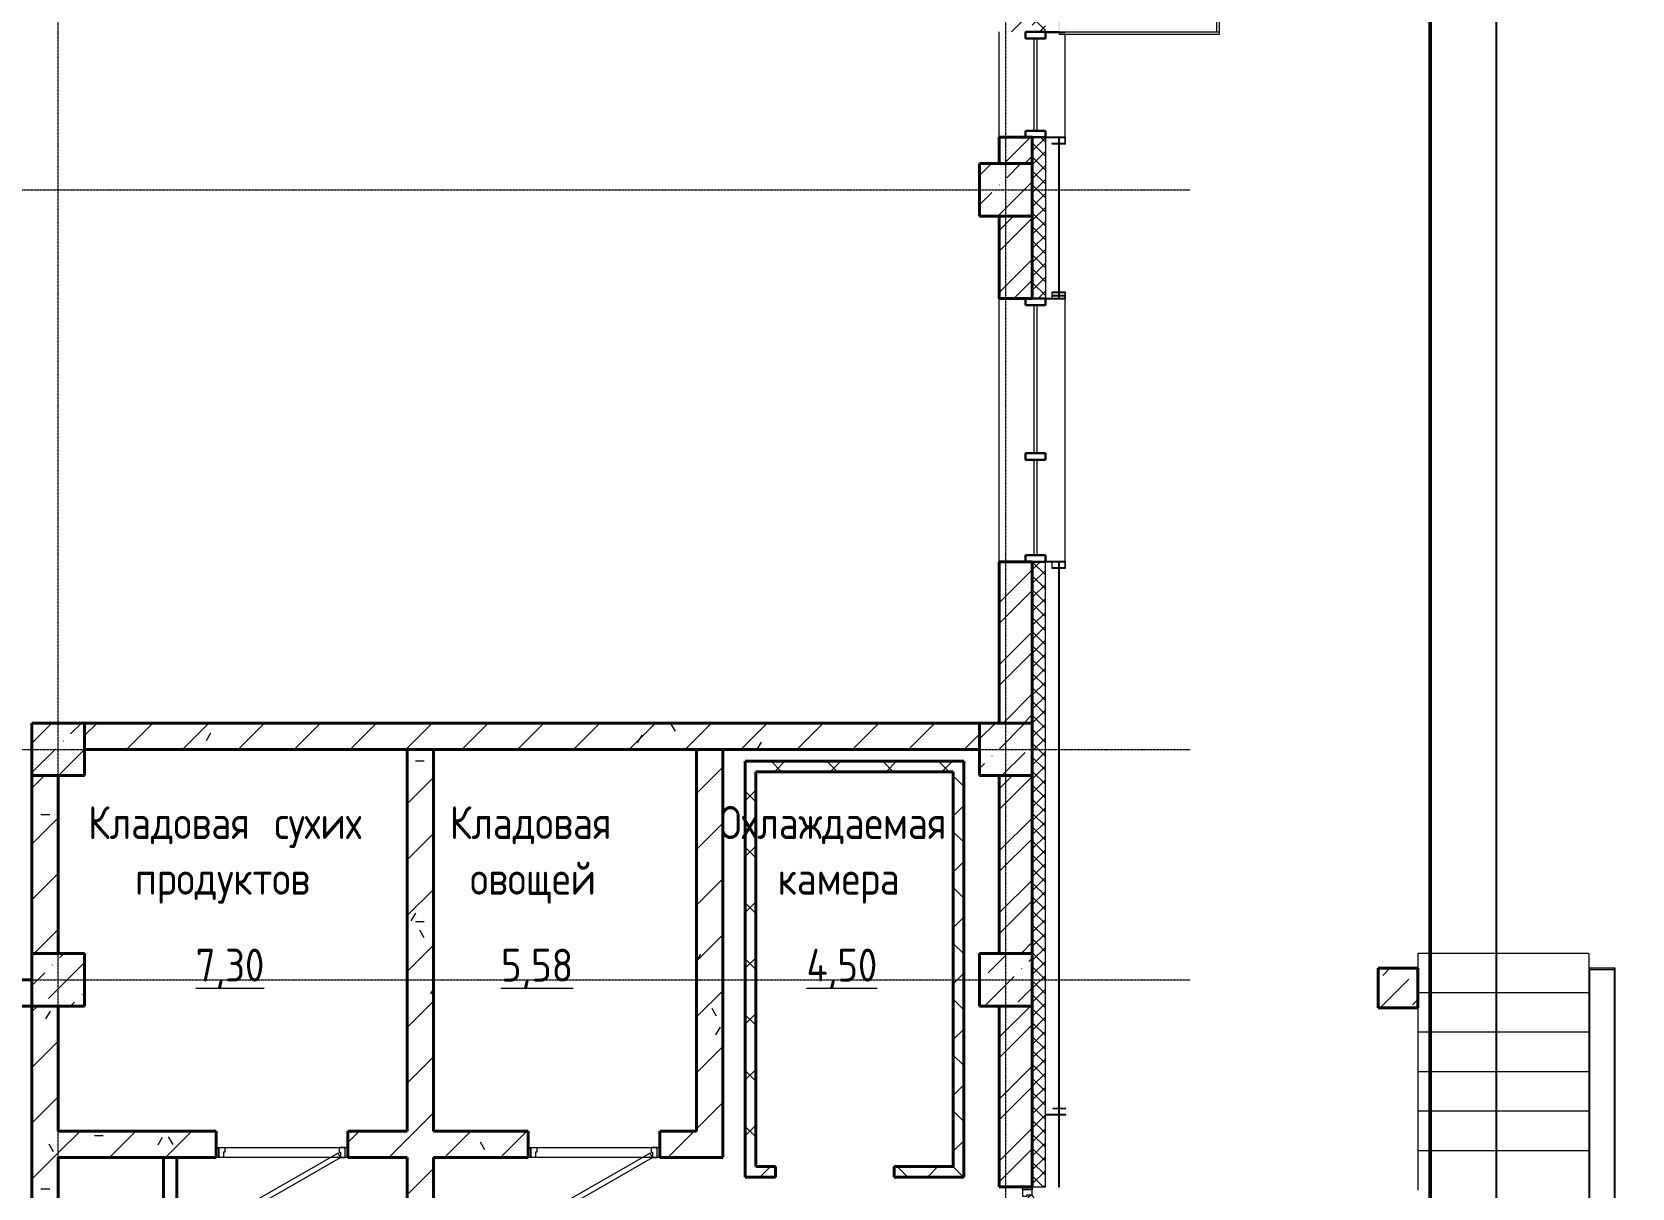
# Model space of a CAD drawing. Header units: millimetres. Extents: x 0 to 351840, y -132678 to 32417.
# Drawn here: x 339683 to 351840, y -43071 to -34288 of the extents above; entities that cross this region are included whole.
import ezdxf

# ---------------------------------------------------------------- set-up
doc = ezdxf.new("R2010")
doc.units = ezdxf.units.MM
doc.linetypes.add('BI_линия_сетки', pattern=[25, 20, -2.5, 0, -2.5])
doc.linetypes.add('BI_невидимые', pattern=[5, 3, -2])
for name, color, linetype, lineweight in [('KPSP-Рамка', 7, 'Continuous', 70), ('Витраж', 7, 'Continuous', 18), ('Двери', 7, 'Continuous', 18), ('Лестницы', 7, 'Continuous', 18), ('Марки помещений', 7, 'Continuous', 20), ('Несущие колонны', 7, 'Continuous', 18), ('Оси', 7, 'Continuous', 9), ('Панели витража', 7, 'Continuous', 9), ('Перекрытие', 7, 'Continuous', 18), ('Стены внутренние', 7, 'Continuous', 18), ('Стены наружные', 7, 'Continuous', 18), ('Стены несущие', 7, 'Continuous', 18), ('Стены отделка', 7, 'Continuous', 18)]:
    doc.layers.add(name, color=color, linetype=linetype, lineweight=lineweight)
doc.styles.add('GOST Common_1', font='GOST Common.ttf', dxfattribs={"width": 0.9, "height": 250})
pattern_1 = [(45, (2e-10, 1e-10), (-235.7317, 235.7317), []), (45, (157.15, 1e-10), (-235.7317, 235.7317), [])]
pattern_2 = [(0, (2e-10, 1e-10), (1625.6, 406.4), [67.056, -1152.144, 67.056, -1152.144, -6502.4]), (0, (2e-10, 1e-10), (1625.6, 406.4), [-2438.4, 67.056, -2371.344, 67.056, -1152.144, -2844.8]), (0, (2e-10, 1e-10), (1625.6, 406.4), [-6096, 67.056, -745.744, 67.056, -1964.944]), (120, (609.6, 203.2), (-1164.7527, 1204.611), [67.056, -1152.144, 67.056, -1152.144, -6502.4]), (120, (609.6, 203.2), (-1164.7527, 1204.611), [-2438.4, 67.056, -2371.344, 67.056, -1152.144, -2844.8]), (120, (609.6, 203.2), (-1164.7527, 1204.611), [-6096, 67.056, -745.744, 67.056, -1964.944]), (240, (812.8, 1016), (-460.8473, -1611.011), [67.056, -1152.144, 67.056, -1152.144, -6502.4]), (240, (812.8, 1016), (-460.8473, -1611.011), [-2438.4, 67.056, -2371.344, 67.056, -1152.144, -2844.8]), (240, (812.8, 1016), (-460.8473, -1611.011), [-6096, 67.056, -745.744, 67.056, -1964.944])]
pattern_3 = [(45, (2e-10, 1e-10), (-212.132, 212.132), [])]
pattern_4 = [(45, (2e-10, 1e-10), (-212.132, 212.132), []), (135, (2e-10, 1e-10), (-212.132, -212.132), [])]

# ---------------------------------------------------------------- blocks, each defined once
blk = doc.blocks.new('*U84')
at = {"color": 7, "linetype": 'ByBlock', "lineweight": 25}
blk.add_lwpolyline([(594, 420), (594, 0), (0, 0), (0, 420)], close=True, dxfattribs=at)
at = {"color": 0, "linetype": 'ByBlock', "lineweight": 50}
blk.add_lwpolyline([(589, 415), (589, 5), (20, 5), (20, 415)], close=True, dxfattribs=at)
blk = doc.blocks.new('_временные_конструкции_колонны_монолитные_прямоугольная - _временная_конструкция_колонна_400x400-V13-01 Этаж__0_000___Отделочный_')
at = {"layer": 'Несущие колонны', "lineweight": 9}
h = blk.add_hatch(dxfattribs=at)
h.set_pattern_fill('FP_15', color=9, style=0, pattern_type=2)
h.set_pattern_definition([(45, (-40450, -7900), (84.18955, 308.69595), [396.875, -79.375, 3.353, -76.022])])
h.paths.add_polyline_path([(200, -200), (200, 200), (-200, 200), (-200, -200)])
at = {"layer": 'Несущие колонны', "color": 9, "lineweight": 40}
for p, q in [((200, 200), (-200, 200)), ((-200, 200), (-200, -200)), ((200, -200), (200, 200)), ((-200, -200), (200, -200))]:
    blk.add_line(p, q, dxfattribs=at)
blk = doc.blocks.new('_временные_конструкции_колонны_монолитные_прямоугольная - _временная_конструкция_колонна_400x400-V14-01 Этаж__0_000___Отделочный_')
at = {"layer": 'Несущие колонны', "lineweight": 9}
h = blk.add_hatch(dxfattribs=at)
h.set_pattern_fill('FP_16', color=9, style=0, pattern_type=2)
h.set_pattern_definition([(45, (-47650, -7900), (84.18955, 308.69595), [396.875, -79.375, 3.353, -76.022])])
h.paths.add_polyline_path([(200, -200), (200, 200), (-200, 200), (-200, -200)])
at = {"layer": 'Несущие колонны', "color": 9, "lineweight": 40}
for p, q in [((200, 200), (-200, 200)), ((-200, 200), (-200, -200)), ((200, -200), (200, 200)), ((-200, -200), (200, -200))]:
    blk.add_line(p, q, dxfattribs=at)
blk = doc.blocks.new('_временные_конструкции_колонны_монолитные_прямоугольная - _временная_конструкция_колонна_400x400-V19-01 Этаж__0_000___Отделочный_')
at = {"layer": 'Несущие колонны', "lineweight": 9}
h = blk.add_hatch(dxfattribs=at)
h.set_pattern_fill('FP_21', color=9, style=0, pattern_type=2)
h.set_pattern_definition([(45, (-47650, -13900), (84.18955, 308.69595), [396.875, -79.375, 3.353, -76.022])])
h.paths.add_polyline_path([(200, -200), (200, 200), (-200, 200), (-200, -200)])
at = {"layer": 'Несущие колонны', "color": 9, "lineweight": 40}
for p, q in [((200, 200), (-200, 200)), ((-200, 200), (-200, -200)), ((200, -200), (200, 200)), ((-200, -200), (200, -200))]:
    blk.add_line(p, q, dxfattribs=at)
blk = doc.blocks.new('Системная панель - _панель_витража_остекление_наружный-6449248-01 Этаж__0_000___Отделочный_')
at = {"layer": 'Панели витража', "color": 9}
for p, q in [((562.5, 12.5), (-562.5, 12.5)), ((-562.5, 12.5), (-562.5, -12.5)), ((562.5, -12.5), (562.5, 12.5)), ((-562.5, -12.5), (562.5, -12.5))]:
    blk.add_line(p, q, dxfattribs=at)
blk = doc.blocks.new('Прямоугольный импост - _импост_150х50-6367909-01 Этаж__0_000___Отделочный_')
at = {"layer": 'Витраж', "color": 9, "lineweight": 30}
for p, q in [((-50, 75), (0, 75)), ((-50, -75), (-50, 75)), ((0, 75), (0, -75)), ((0, -75), (-50, -75))]:
    blk.add_line(p, q, dxfattribs=at)
blk = doc.blocks.new('_временные_конструкции_колонны_монолитные_прямоугольная - _временная_конструкция_колонна_400x400-V41-01 Этаж__0_000___Отделочный_')
at = {"layer": 'Несущие колонны', "lineweight": 9}
h = blk.add_hatch(dxfattribs=at)
h.set_pattern_fill('FP_48', color=9, style=0, pattern_type=2)
h.set_pattern_definition([(45, (-40450, -9650), (84.18955, 308.69595), [396.875, -79.375, 3.353, -76.022])])
h.paths.add_polyline_path([(200, -200), (200, 200), (-200, 200), (-200, -200)])
at = {"layer": 'Несущие колонны', "color": 9, "lineweight": 40}
for p, q in [((200, 200), (-200, 200)), ((-200, 200), (-200, -200)), ((200, -200), (200, 200)), ((-200, -200), (200, -200))]:
    blk.add_line(p, q, dxfattribs=at)
blk = doc.blocks.new('_временные_конструкции_колонны_монолитные_прямоугольная - _временная_конструкция_колонна_400x400-V42-01 Этаж__0_000___Отделочный_')
at = {"layer": 'Несущие колонны', "lineweight": 9}
h = blk.add_hatch(dxfattribs=at)
h.set_pattern_fill('FP_49', color=9, style=0, pattern_type=2)
h.set_pattern_definition([(45, (-47650, -9650), (84.18955, 308.69595), [396.875, -79.375, 3.353, -76.022])])
h.paths.add_polyline_path([(200, -200), (200, 200), (-200, 200), (-200, -200)])
at = {"layer": 'Несущие колонны', "color": 9, "lineweight": 40}
for p, q in [((200, 200), (-200, 200)), ((-200, 200), (-200, -200)), ((200, -200), (200, 200)), ((-200, -200), (200, -200))]:
    blk.add_line(p, q, dxfattribs=at)
blk = doc.blocks.new('Системная панель - _панель_витража_остекление_наружный-6367937-01 Этаж__0_000___Отделочный_')
at = {"layer": 'Панели витража', "color": 9}
for p, q in [((350, 12.5), (-350, 12.5)), ((-350, 12.5), (-350, -12.5)), ((350, -12.5), (350, 12.5)), ((-350, -12.5), (350, -12.5))]:
    blk.add_line(p, q, dxfattribs=at)
blk = doc.blocks.new('Прямоугольный импост - _импост_150х50-6367910-01 Этаж__0_000___Отделочный_')
at = {"layer": 'Витраж', "color": 9, "lineweight": 30}
for p, q in [((0, 75), (-50, 75)), ((-50, 75), (-50, -75)), ((0, -75), (0, 75)), ((-50, -75), (0, -75))]:
    blk.add_line(p, q, dxfattribs=at)
blk = doc.blocks.new('_временные_конструкции_колонны_монолитные_прямоугольная - _временная_конструкция_колонна_300x300-V47-01 Этаж__0_000___Отделочный_')
at = {"layer": 'Несущие колонны', "lineweight": 9}
h = blk.add_hatch(dxfattribs=at)
h.set_pattern_fill('FP_54', color=9, style=0, pattern_type=2)
h.set_pattern_definition([(45, (-50629.1, -7836.55), (84.18955, 308.69595), [396.875, -79.375, 3.353, -76.022])])
h.paths.add_polyline_path([(150, -150), (150, 150), (-150, 150), (-150, -150)])
at = {"layer": 'Несущие колонны', "color": 9, "lineweight": 40}
for p, q in [((150, 150), (-150, 150)), ((-150, 150), (-150, -150)), ((150, -150), (150, 150)), ((-150, -150), (150, -150))]:
    blk.add_line(p, q, dxfattribs=at)
blk = doc.blocks.new('_Двери_Металлические_Двупольная_Входная_улица-тамбур_стандарт - _дверь_ДМН_2300-1350_стандарт_П ДН-3-7647449-01 Этаж__0_000___Отделочный_')
at = {"layer": 'Двери', "color": 9, "lineweight": 9}
for p, q in [((255, 555), (-490, 125)), ((-471, 92), (274, 522)), ((274, 522), (255, 555)), ((400, 277), (420, 310)), ((721, 92), (400, 277)), ((420, 310), (740, 125)), ((-490, 125), (-530, 125)), ((-490, 125), (-471, 92)), ((-490, 85), (-490, 125)), ((740, 125), (721, 92)), ((740, 125), (780, 125)), ((740, 85), (740, 125)), ((-530, 50), (-480, 50)), ((-480, 85), (-490, 85)), ((-480, 50), (-480, 85)), ((730, 85), (740, 85)), ((730, 50), (730, 85)), ((780, 50), (730, 50))]:
    blk.add_line(p, q, dxfattribs=at)
at = {"layer": 'Двери', "color": 9, "linetype": 'BI_невидимые', "lineweight": 9}
for p, q in [((-550, 50), (-550, 125)), ((-550, 125), (-530, 125)), ((-530, 125), (-550, 125)), ((-530, 125), (-530, 50)), ((-530, 50), (-530, 125)), ((780, 50), (780, 125)), ((780, 125), (800, 125)), ((800, 125), (780, 125)), ((780, 125), (780, 50)), ((800, 125), (800, 50)), ((-530, 50), (-550, 50)), ((-550, 50), (-530, 50)), ((800, 50), (780, 50)), ((780, 50), (800, 50))]:
    blk.add_line(p, q, dxfattribs=at)
blk = doc.blocks.new('_Двери_Металлические_Однопольная_Техническая_1_3_4_8 - _дверь_ДМВ_2200-1010_П Д-24-7583663-01 Этаж__0_000___Отделочный_')
at = {"layer": 'Двери', "color": 9, "lineweight": 9}
for p, q in [((451, 545), (-320, 100)), ((-301, 67), (470, 512)), ((470, 512), (451, 545)), ((-355, 100), (-355, 25)), ((-320, 100), (-355, 100)), ((-355, 25), (-310, 25)), ((-320, 100), (-301, 67)), ((-320, 60), (-320, 100)), ((-310, 60), (-320, 60)), ((-310, 25), (-310, 60)), ((560, 60), (570, 60)), ((560, 25), (560, 60)), ((605, 25), (560, 25)), ((570, 100), (605, 100)), ((570, 60), (570, 100)), ((605, 100), (605, 25))]:
    blk.add_line(p, q, dxfattribs=at)
at = {"layer": 'Двери', "color": 9, "linetype": 'BI_невидимые', "lineweight": 9}
for p, q in [((-375, 25), (-375, 100)), ((-375, 100), (-355, 100)), ((-375, 25), (-375, 100)), ((-375, 100), (-355, 100)), ((-355, 25), (-375, 25)), ((-355, 25), (-375, 25)), ((-355, 100), (-355, 25)), ((-355, 100), (-355, 25)), ((605, 25), (605, 100)), ((605, 100), (625, 100)), ((605, 25), (605, 100)), ((605, 100), (625, 100)), ((625, 25), (605, 25)), ((625, 25), (605, 25)), ((625, 100), (625, 25)), ((625, 100), (625, 25))]:
    blk.add_line(p, q, dxfattribs=at)
blk = doc.blocks.new('_Двери_Металлические_Однопольная_Техническая_1_3_4_8 - _дверь_ДМВ_2200-1010_П Д-24_-7586755-01 Этаж__0_000___Отделочный_')
at = {"layer": 'Двери', "color": 9, "lineweight": 9}
for p, q in [((451, 545), (-320, 100)), ((-301, 67), (470, 512)), ((470, 512), (451, 545)), ((-355, 100), (-355, 25)), ((-320, 100), (-355, 100)), ((-355, 25), (-310, 25)), ((-320, 100), (-301, 67)), ((-320, 60), (-320, 100)), ((-310, 60), (-320, 60)), ((-310, 25), (-310, 60)), ((560, 60), (570, 60)), ((560, 25), (560, 60)), ((605, 25), (560, 25)), ((570, 100), (605, 100)), ((570, 60), (570, 100)), ((605, 100), (605, 25))]:
    blk.add_line(p, q, dxfattribs=at)
at = {"layer": 'Двери', "color": 9, "linetype": 'BI_невидимые', "lineweight": 9}
for p, q in [((-375, 25), (-375, 100)), ((-375, 100), (-355, 100)), ((-375, 25), (-375, 100)), ((-375, 100), (-355, 100)), ((-355, 25), (-375, 25)), ((-355, 25), (-375, 25)), ((-355, 100), (-355, 25)), ((-355, 100), (-355, 25)), ((605, 25), (605, 100)), ((605, 100), (625, 100)), ((605, 25), (605, 100)), ((605, 100), (625, 100)), ((625, 25), (605, 25)), ((625, 25), (605, 25)), ((625, 100), (625, 25)), ((625, 100), (625, 25))]:
    blk.add_line(p, q, dxfattribs=at)
blk = doc.blocks.new('Системная панель - _панель_витража_остекление_наружный-6449250-01 Этаж__0_000___Отделочный_')
at = {"layer": 'Панели витража', "color": 9}
for p, q in [((362.5, 12.5), (-362.5, 12.5)), ((-362.5, 12.5), (-362.5, -12.5)), ((362.5, -12.5), (362.5, 12.5)), ((-362.5, -12.5), (362.5, -12.5))]:
    blk.add_line(p, q, dxfattribs=at)
blk = doc.blocks.new('Прямоугольный импост - _импост_150х50-6449246-01 Этаж__0_000___Отделочный_')
at = {"layer": 'Витраж', "color": 9, "lineweight": 30}
for p, q in [((-25, 75), (25, 75)), ((-25, -75), (-25, 75)), ((25, 75), (25, -75)), ((25, -75), (-25, -75))]:
    blk.add_line(p, q, dxfattribs=at)
blk = doc.blocks.new('A$C13a22a9d')
at = {"layer": 'Стены внутренние', "lineweight": 9}
h = blk.add_hatch(dxfattribs=at)
h.set_pattern_fill('FP_35', color=9, style=0, pattern_type=2)
h.set_pattern_definition(pattern_2)
h.paths.add_polyline_path([(47450, 9650), (47450, 9850), (40650, 9850), (40650, 9650), (46504.1, 9650)])
h = blk.add_hatch(dxfattribs=at)
h.set_pattern_fill('FP_36', color=9, style=0, pattern_type=2)
h.set_pattern_definition(pattern_3)
h.paths.add_polyline_path([(47450, 9650), (47450, 9850), (40650, 9850), (40650, 9650), (46504.1, 9650)])
h = blk.add_hatch(dxfattribs=at)
h.set_pattern_fill('FP_35', color=9, style=0, pattern_type=2)
h.set_pattern_definition(pattern_2)
h.paths.add_polyline_path([(43300, 4670), (43300, 4950), (43100, 4950), (43100, 4670), (43281.2, 4670)])
h.paths.add_polyline_path([(43100, 5950), (43300, 5950), (43300, 6550), (43100, 6550), (43100, 6428.3)])
h.paths.add_polyline_path([(43100, 6750), (43300, 6750), (43300, 9650), (43100, 9650), (43100, 8714)])
h = blk.add_hatch(dxfattribs=at)
h.set_pattern_fill('FP_36', color=9, style=0, pattern_type=2)
h.set_pattern_definition(pattern_3)
h.paths.add_polyline_path([(43300, 4670), (43300, 4950), (43100, 4950), (43100, 4670), (43281.2, 4670)])
h.paths.add_polyline_path([(43100, 5950), (43300, 5950), (43300, 6550), (43100, 6550), (43100, 6428.3)])
h.paths.add_polyline_path([(43100, 6750), (43300, 6750), (43300, 9650), (43100, 9650), (43100, 8714)])
h = blk.add_hatch(dxfattribs=at)
h.set_pattern_fill('FP_35', color=9, style=0, pattern_type=2)
h.set_pattern_definition(pattern_2)
h.paths.add_polyline_path([(45300, 6750), (45500, 6750), (45500, 9650), (45300, 9650), (45300, 8714)])
h = blk.add_hatch(dxfattribs=at)
h.set_pattern_fill('FP_36', color=9, style=0, pattern_type=2)
h.set_pattern_definition(pattern_3)
h.paths.add_polyline_path([(45300, 6750), (45500, 6750), (45500, 9650), (45300, 9650), (45300, 8714)])
h = blk.add_hatch(dxfattribs=at)
h.set_pattern_fill('FP_59', color=9, style=0, pattern_type=2)
h.set_pattern_definition(pattern_4)
h.paths.add_polyline_path([(45670, 6400), (45750, 6400), (45750, 9560), (45670, 9560), (45670, 6428.3)])
h = blk.add_hatch(dxfattribs=at)
h.set_pattern_fill('FP_59', color=9, style=0, pattern_type=2)
h.set_pattern_definition(pattern_4)
h.paths.add_polyline_path([(47330, 9480), (47330, 9560), (45750, 9560), (45750, 9480), (47250, 9480)])
h = blk.add_hatch(dxfattribs=at)
h.set_pattern_fill('FP_35', color=9, style=0, pattern_type=2)
h.set_pattern_definition(pattern_2)
h.paths.add_polyline_path([(40250, 8100), (40450, 8100), (40450, 9450), (40250, 9450), (40250, 8714)])
h = blk.add_hatch(dxfattribs=at)
h.set_pattern_fill('FP_36', color=9, style=0, pattern_type=2)
h.set_pattern_definition(pattern_3)
h.paths.add_polyline_path([(40250, 8100), (40450, 8100), (40450, 9450), (40250, 9450), (40250, 8714)])
h = blk.add_hatch(dxfattribs=at)
h.set_pattern_fill('FP_59', color=9, style=0, pattern_type=2)
h.set_pattern_definition(pattern_4)
h.paths.add_polyline_path([(47250, 6480), (47330, 6480), (47330, 9480), (47250, 9480), (47250, 8714)])
h = blk.add_hatch(dxfattribs=at)
h.set_pattern_fill('FP_35', color=9, style=0, pattern_type=2)
h.set_pattern_definition(pattern_2)
h.paths.add_polyline_path([(39137.5, 7700), (40250, 7700), (40250, 7900), (38450, 7900), (38450, 7700)])
h.paths.add_polyline_path([(37140, 7700), (37140, 7900), (33450, 7900), (33450, 7700), (35454.2, 7700)])
h = blk.add_hatch(dxfattribs=at)
h.set_pattern_fill('FP_36', color=9, style=0, pattern_type=2)
h.set_pattern_definition(pattern_3)
h.paths.add_polyline_path([(39137.5, 7700), (40250, 7700), (40250, 7900), (38450, 7900), (38450, 7700)])
h.paths.add_polyline_path([(37140, 7700), (37140, 7900), (33450, 7900), (33450, 7700), (35454.2, 7700)])
h = blk.add_hatch(dxfattribs=at)
h.set_pattern_fill('FP_35', color=9, style=0, pattern_type=2)
h.set_pattern_definition(pattern_2)
h.paths.add_polyline_path([(40450, 200), (40450, 3680), (40250, 3680), (40250, 200)])
h.paths.add_polyline_path([(40250, 4680), (40450, 4680), (40450, 7700), (40250, 7700), (40250, 5200)])
h = blk.add_hatch(dxfattribs=at)
h.set_pattern_fill('FP_36', color=9, style=0, pattern_type=2)
h.set_pattern_definition(pattern_3)
h.paths.add_polyline_path([(40450, 200), (40450, 3680), (40250, 3680), (40250, 200)])
h.paths.add_polyline_path([(40250, 4680), (40450, 4680), (40450, 7700), (40250, 7700), (40250, 5200)])
h = blk.add_hatch(dxfattribs=at)
h.set_pattern_fill('FP_35', color=9, style=0, pattern_type=2)
h.set_pattern_definition(pattern_2)
h.paths.add_polyline_path([(43100, 6550), (44020, 6550), (44020, 6750), (42650, 6750), (42650, 6550), (42820.8, 6550)])
h.paths.add_polyline_path([(41650, 6550), (41650, 6750), (40450, 6750), (40450, 6550)])
h.paths.add_polyline_path([(45500, 6550), (45500, 6750), (45020, 6750), (45020, 6550)])
h = blk.add_hatch(dxfattribs=at)
h.set_pattern_fill('FP_36', color=9, style=0, pattern_type=2)
h.set_pattern_definition(pattern_3)
h.paths.add_polyline_path([(43100, 6550), (44020, 6550), (44020, 6750), (42650, 6750), (42650, 6550), (42820.8, 6550)])
h.paths.add_polyline_path([(41650, 6550), (41650, 6750), (40450, 6750), (40450, 6550)])
h.paths.add_polyline_path([(45500, 6550), (45500, 6750), (45020, 6750), (45020, 6550)])
h = blk.add_hatch(dxfattribs=at)
h.set_pattern_fill('FP_36', color=9, style=0, pattern_type=2)
h.set_pattern_definition(pattern_3)
h.paths.add_polyline_path([(41250, 6210), (41350, 6210), (41350, 6550), (41250, 6550), (41250, 6428.3)])
h = blk.add_hatch(dxfattribs=at)
h.set_pattern_fill('FP_59', color=9, style=0, pattern_type=2)
h.set_pattern_definition(pattern_4)
h.paths.add_polyline_path([(46800, 6400), (47330, 6400), (47330, 6480), (46800, 6480), (46800, 6428.3)])
h.paths.add_polyline_path([(45900, 6400), (45900, 6480), (45750, 6480), (45750, 6400)])
at = {"layer": 'Стены наружные'}
h = blk.add_hatch(color=9, dxfattribs=at)
h.paths.add_polyline_path([(48058, -408.2), (48058, 650), (48050, 650), (48050, -408.2)])
h.paths.add_polyline_path([(48058, 2650), (48058, 4975), (48050, 4975), (48050, 2650)])
h.paths.add_polyline_path([(48058, 6325), (48058, 11075), (48050, 11075), (48050, 6325)])
h.paths.add_polyline_path([(48058, 13075), (48058, 14300), (48050, 14300), (48050, 13075)])
h.paths.add_polyline_path([(48058, 15100), (48058, 28708), (48050, 28708), (48050, 15100)])
at = {"layer": 'Стены наружные', "lineweight": 9}
h = blk.add_hatch(dxfattribs=at)
h.set_pattern_fill('FP_50', color=9, style=0, pattern_type=2)
h.set_pattern_definition([(45, (2e-10, 1e-10), (-53.03301, 53.03301), []), (135, (2e-10, 1e-10), (-53.03301, -53.03301), [])])
h.paths.add_polyline_path([(47850, -300), (47950, -300), (47950, 650), (47850, 650), (47850, -200)])
h.paths.add_polyline_path([(47950, 2650), (47950, 4975), (47850, 4975), (47850, 2650)])
h.paths.add_polyline_path([(47950, 6325), (47950, 11075), (47850, 11075), (47850, 6325)])
h.paths.add_polyline_path([(47950, 13075), (47950, 14300), (47850, 14300), (47850, 13075)])
h.paths.add_polyline_path([(47950, 15100), (47950, 28500), (47850, 28500), (47850, 15100)])
h = blk.add_hatch(dxfattribs=at)
h.set_pattern_fill('FP_37', color=9, angle=225, style=0, pattern_type=2)
h.set_pattern_definition(pattern_1)
h.paths.add_polyline_path([(47600, 14100), (47850, 14100), (47850, 14300), (47600, 14300)])
h.paths.add_polyline_path([(47600, 15100), (47850, 15100), (47850, 17000), (47600, 17000), (47600, 15570.9)])
at = {"layer": 'Стены наружные'}
for points in [[(47950, 15095), (48099.5, 15095), (48099.5, 15097.5), (47950, 15097.5)], [(47950, 14297.5), (48099.5, 14297.5), (48099.5, 14300), (47950, 14300)], [(48099.5, 14250), (48099.5, 14252.5), (48000, 14252.5), (48000, 14250)], [(47950, 13072.5), (48099.5, 13072.5), (48099.5, 13075), (47950, 13075)], [(48099.5, 13120), (48099.5, 13122.5), (48000, 13122.5), (48000, 13120)], [(48000, 13095), (48099.5, 13095), (48099.5, 13097.5), (48000, 13097.5)], [(47950, 11075), (48099.5, 11075), (48099.5, 11077.5), (47950, 11077.5)], [(48000, 11027.5), (48099.5, 11027.5), (48099.5, 11030), (48000, 11030)], [(52079.1, 3200), (52087.1, 3200), (52087.1, 7986.5), (52079.1, 7986.5), (52079.1, 4142.7)], [(52079.1, 7978.5), (52279.1, 7978.5), (52279.1, 7986.5), (52079.1, 7986.5)], [(47950, 6872.5), (48105.5, 6872.6), (48105.5, 6875.1), (47950, 6875)], [(48006, 6920), (48105.5, 6920.1), (48105.5, 6922.6), (48006, 6922.5)]]:
    blk.add_hatch(color=9, dxfattribs=at).paths.add_polyline_path(points)
h = blk.add_hatch(color=9, dxfattribs=at)
h.paths.add_polyline_path([(48102, 14250), (48102, 14300), (48099.5, 14300), (48099.5, 14250)])
h.paths.add_polyline_path([(48102, 15100), (48102, 15145), (48099.5, 15145), (48099.5, 15100)])
at = {"layer": 'Стены наружные', "lineweight": 9}
h = blk.add_hatch(dxfattribs=at)
h.set_pattern_fill('FP_37', color=9, angle=225, style=0, pattern_type=2)
h.set_pattern_definition(pattern_1)
h.paths.add_polyline_path([(47850, 9850), (47850, 11075), (47600, 11075), (47600, 9850)])
h.paths.add_polyline_path([(47850, 13075), (47850, 13700), (47600, 13700), (47600, 13075)])
at = {"layer": 'Стены наружные'}
h = blk.add_hatch(color=9, dxfattribs=at)
h.paths.add_polyline_path([(48102, 11027.5), (48102, 11077.5), (48099.5, 11077.5), (48099.5, 11027.5)])
h.paths.add_polyline_path([(48102, 13072.5), (48102, 13122.5), (48099.5, 13122.5), (48099.5, 13072.5)])
at = {"layer": 'Стены наружные', "lineweight": 9}
h = blk.add_hatch(dxfattribs=at)
h.set_pattern_fill('FP_37', color=9, angle=225, style=0, pattern_type=2)
h.set_pattern_definition(pattern_1)
h.paths.add_polyline_path([(47600, 8100), (47850, 8100), (47850, 9450), (47600, 9450), (47600, 8714)])
at = {"layer": 'Стены наружные'}
h = blk.add_hatch(color=9, dxfattribs=at)
h.paths.add_polyline_path([(52279.1, 3000), (52279.1, 5200), (52271.1, 5200), (52271.1, 3000)])
h.paths.add_polyline_path([(52271.1, 5208), (52279.1, 5208), (52279.1, 7986.5), (52271.1, 7986.5)])
at = {"layer": 'Стены наружные', "lineweight": 9}
h = blk.add_hatch(dxfattribs=at)
h.set_pattern_fill('FP_37', color=9, angle=225, style=0, pattern_type=2)
h.set_pattern_definition([(45, (2e-10, 1e-10), (-235.7317, 235.7317), []), (45, (157.15, 1e-10), (-235.7317, 235.7317), [])])
h.paths.add_polyline_path([(47850, 200), (47850, 650), (47600, 650), (47600, 200)])
h.paths.add_polyline_path([(47600, 2650), (47850, 2650), (47850, 4975), (47600, 4975), (47600, 2830)])
h.paths.add_polyline_path([(47850, 6325), (47850, 7700), (47600, 7700), (47600, 6325)])
at = {"layer": 'Лестницы', "color": 9}
for p, q in [((52079.1, 8100), (50779.1, 8100)), ((50779.1, 8100), (50779.1, 7986.5)), ((52079.1, 8100), (50779.1, 8100)), ((52079.1, 8100), (52079.1, 7986.5)), ((52079.1, 7800), (50779.1, 7800)), ((52079.1, 7800), (50779.1, 7800)), ((50779.1, 7686.5), (50779.1, 7500)), ((50779.1, 7500), (50779.1, 7200)), ((52079.1, 7500), (50779.1, 7500)), ((52079.1, 7500), (50779.1, 7500)), ((50779.1, 7200), (50779.1, 6900)), ((52079.1, 7200), (50779.1, 7200)), ((52079.1, 7200), (50779.1, 7200)), ((50779.1, 6900), (50779.1, 6600)), ((52079.1, 6900), (50779.1, 6900)), ((52079.1, 6900), (50779.1, 6900)), ((50779.1, 6600), (50779.1, 6300)), ((52079.1, 6600), (50779.1, 6600)), ((52079.1, 6600), (50779.1, 6600))]:
    blk.add_line(p, q, dxfattribs=at)
at = {"layer": 'Оси', "color": 9, "linetype": 'BI_линия_сетки'}
for p, q in [((40450, -3627.3), (40450, 29372.3)), ((47650, -3627.3), (47650, 29372.3)), ((-4869.1, 13900), (49050, 13900)), ((-4869.1, 9650), (49050, 9650)), ((-4869.1, 7900), (49050, 7900))]:
    blk.add_line(p, q, dxfattribs=at)
at = {"layer": 'Перекрытие', "color": 9, "lineweight": 9}
for p, q in [((47600, 14300), (47600, 15100)), ((48000, 15100), (48000, 15097.5)), ((48099.5, 14300), (48099.5, 15080)), ((47600, 11075), (47600, 13075)), ((48000, 13120), (48000, 13097.5)), ((48000, 13095), (48000, 13075)), ((48099.5, 11077.5), (48099.5, 13072.5)), ((48000, 11075), (48000, 11030)), ((41650, 6625), (42650, 6625)), ((44020, 6625), (45020, 6625)), ((42650, 6550), (41650, 6550)), ((45020, 6550), (44020, 6550))]:
    blk.add_line(p, q, dxfattribs=at)
at = {"layer": 'Стены наружные', "color": 9}
for p, q in [((49250, 24480), (49250, 15100)), ((49270, 24480), (49270, 15080)), ((48050, 15100), (47950, 15100)), ((48058, 15100), (48099.5, 15100)), ((48058, 15097.5), (48058, 15100)), ((48058, 15080), (48058, 15095)), ((49270, 15080), (48058, 15080)), ((48102, 15100), (49270, 15100))]:
    blk.add_line(p, q, dxfattribs=at)
at = {"layer": 'Стены несущие', "color": 9, "lineweight": 40}
for p, q in [((47600, 14300), (47600, 14100)), ((47850, 14300), (47600, 14300)), ((47850, 14100), (47850, 14300)), ((47600, 13700), (47600, 13075)), ((47850, 13075), (47850, 13700)), ((47600, 13075), (47850, 13075)), ((47600, 11075), (47600, 9850)), ((47850, 11075), (47600, 11075)), ((47850, 9850), (47850, 11075)), ((47450, 9850), (40650, 9850)), ((40650, 9650), (47450, 9650)), ((43100, 9650), (43100, 6750)), ((43300, 6750), (43300, 9650)), ((45300, 9650), (45300, 6750)), ((45500, 6550), (45500, 9650)), ((45670, 9560), (45670, 6400)), ((47330, 9560), (45670, 9560)), ((47330, 6400), (47330, 9560)), ((40250, 9450), (40250, 8100)), ((40450, 8100), (40450, 9450)), ((45750, 6480), (45750, 9480)), ((45750, 9480), (47250, 9480)), ((47250, 9480), (47250, 6480)), ((47600, 9450), (47600, 8100)), ((47850, 9450), (47850, 8100)), ((40250, 7900), (38450, 7900)), ((38450, 7700), (40250, 7700)), ((40250, 7700), (40250, 5400)), ((40450, 6750), (40450, 7700)), ((47600, 7700), (47600, 6325)), ((47850, 6325), (47850, 7700)), ((41650, 6750), (40450, 6750)), ((41650, 6550), (41650, 6750)), ((43100, 6750), (42650, 6750)), ((42650, 6750), (42650, 6550)), ((44020, 6750), (43300, 6750)), ((44020, 6550), (44020, 6750)), ((45300, 6750), (45020, 6750)), ((45020, 6750), (45020, 6550)), ((40450, 4680), (40450, 6550)), ((40450, 6550), (41650, 6550)), ((41250, 6550), (41250, 6210)), ((41350, 6210), (41350, 6550)), ((42650, 6550), (43100, 6550)), ((43100, 6550), (43100, 5950)), ((43300, 6550), (44020, 6550)), ((43300, 5950), (43300, 6550)), ((45020, 6550), (45500, 6550)), ((45900, 6480), (45750, 6480)), ((45900, 6400), (45900, 6480)), ((47250, 6480), (46800, 6480)), ((46800, 6480), (46800, 6400)), ((45670, 6400), (45900, 6400)), ((46800, 6400), (47330, 6400)), ((47600, 6325), (47850, 6325))]:
    blk.add_line(p, q, dxfattribs=at)
at = {"layer": 'Стены отделка', "color": 9, "lineweight": 9}
for p, q in [((48099.5, 15097.5), (47950, 15097.5)), ((47950, 15097.5), (47950, 15095)), ((47950, 15095), (48099.5, 15095)), ((48099.5, 15095), (48099.5, 15097.5)), ((48102, 14300), (47850, 14300)), ((47950, 14300), (47950, 13072.5)), ((47950, 14297.5), (48099.5, 14297.5)), ((48099.5, 14252.5), (48000, 14252.5)), ((48000, 14252.5), (48000, 14250)), ((48000, 14250), (48102, 14250)), ((48050, 14300), (48050, 13075)), ((48058, 13075), (48058, 14300)), ((48099.5, 14252.5), (48099.5, 14300)), ((48099.5, 14250), (48099.5, 14252.5)), ((48102, 14250), (48102, 14300)), ((48099.5, 13075), (47850, 13075)), ((47950, 13072.5), (48102, 13072.5)), ((48102, 13122.5), (48000, 13122.5)), ((48000, 13122.5), (48000, 13120)), ((48000, 13120), (48099.5, 13120)), ((48099.5, 13097.5), (48000, 13097.5)), ((48000, 13097.5), (48000, 13095)), ((48000, 13095), (48099.5, 13095)), ((48099.5, 13072.5), (48099.5, 13122.5)), ((48102, 13072.5), (48102, 13122.5)), ((47850, 11075), (48099.5, 11075)), ((47950, 6325), (47950, 11077.5)), ((48102, 11077.5), (47950, 11077.5)), ((48050, 11075), (48050, 6325)), ((48058, 6325), (48058, 11075)), ((48099.5, 11027.5), (48099.5, 11077.5)), ((48102, 11027.5), (48102, 11077.5)), ((48099.5, 11030), (48000, 11030)), ((48000, 11030), (48000, 11027.5)), ((48000, 11027.5), (48102, 11027.5)), ((52079.1, 7986.5), (52079.1, 3200)), ((52279.1, 7986.5), (52079.1, 7986.5)), ((52079.1, 7978.5), (52279.1, 7978.5)), ((52087.1, 3192), (52087.1, 7986.5)), ((52271.1, 7986.5), (52271.1, 5208)), ((52279.1, 5208), (52279.1, 7986.5)), ((48105.5, 6875.1), (47950, 6875)), ((47950, 6875), (47950, 6872.5)), ((47950, 6872.5), (48105.5, 6872.6)), ((48105.5, 6922.6), (48006, 6922.5)), ((48006, 6922.5), (48006, 6920)), ((48006, 6920), (48105.5, 6920.1)), ((48105.5, 6920.1), (48105.5, 6922.6)), ((48105.5, 6872.6), (48105.5, 6875.1)), ((47850, 6325), (47950, 6325)), ((48050, 6325), (48058, 6325))]:
    blk.add_line(p, q, dxfattribs=at)
at = {"layer": 'Витраж', "color": 9, "rotation": 90}
for p in [(47875, 15100), (47875, 13075)]:
    blk.add_blockref('Прямоугольный импост - _импост_150х50-6367910-01 Этаж__0_000___Отделочный_', p, dxfattribs=at)
at = {"layer": 'Витраж', "color": 9, "extrusion": (0, 0, -1), "rotation": 270}
for name, p in [('Прямоугольный импост - _импост_150х50-6367909-01 Этаж__0_000___Отделочный_', (-47875, 14300)), ('Прямоугольный импост - _импост_150х50-6449246-01 Этаж__0_000___Отделочный_', (-47875, 11875)), ('Прямоугольный импост - _импост_150х50-6367909-01 Этаж__0_000___Отделочный_', (-47875, 11075))]:
    blk.add_blockref(name, p, dxfattribs=at)
at = {"layer": 'Двери', "color": 9}
for name, p, rotation in [('_Двери_Металлические_Однопольная_Техническая_1_3_4_8 - _дверь_ДМВ_2200-1010_П Д-24-7583663-01 Этаж__0_000___Отделочный_', (42275, 6650), 180), ('_Двери_Металлические_Однопольная_Техническая_1_3_4_8 - _дверь_ДМВ_2200-1010_П Д-24_-7586755-01 Этаж__0_000___Отделочный_', (44645, 6650), 180), ('_Двери_Металлические_Двупольная_Входная_улица-тамбур_стандарт - _дверь_ДМН_2300-1350_стандарт_П ДН-3-7647449-01 Этаж__0_000___Отделочный_', (47725, 5775), 269.9999999999999)]:
    blk.add_blockref(name, p, dxfattribs=dict(at, rotation=rotation))
at = {"layer": 'Несущие колонны', "color": 9}
for name, p in [('_временные_конструкции_колонны_монолитные_прямоугольная - _временная_конструкция_колонна_400x400-V19-01 Этаж__0_000___Отделочный_', (47650, 13900)), ('_временные_конструкции_колонны_монолитные_прямоугольная - _временная_конструкция_колонна_400x400-V41-01 Этаж__0_000___Отделочный_', (40450, 9650)), ('_временные_конструкции_колонны_монолитные_прямоугольная - _временная_конструкция_колонна_400x400-V42-01 Этаж__0_000___Отделочный_', (47650, 9650)), ('_временные_конструкции_колонны_монолитные_прямоугольная - _временная_конструкция_колонна_400x400-V13-01 Этаж__0_000___Отделочный_', (40450, 7900)), ('_временные_конструкции_колонны_монолитные_прямоугольная - _временная_конструкция_колонна_400x400-V14-01 Этаж__0_000___Отделочный_', (47650, 7900)), ('_временные_конструкции_колонны_монолитные_прямоугольная - _временная_конструкция_колонна_300x300-V47-01 Этаж__0_000___Отделочный_', (50629.1, 7836.5))]:
    blk.add_blockref(name, p, dxfattribs=at)
at = {"layer": 'Панели витража', "color": 9, "rotation": 270}
for name, p in [('Системная панель - _панель_витража_остекление_наружный-6367937-01 Этаж__0_000___Отделочный_', (47875, 14700)), ('Системная панель - _панель_витража_остекление_наружный-6449248-01 Этаж__0_000___Отделочный_', (47875, 12462.5)), ('Системная панель - _панель_витража_остекление_наружный-6449250-01 Этаж__0_000___Отделочный_', (47875, 11487.5))]:
    blk.add_blockref(name, p, dxfattribs=at)
at = {"layer": 'Марки помещений', "color": 9, "lineweight": 9, "char_height": 250, "attachment_point": 1, "style": 'GOST Common_1'}
for s, insert, width in [('Кладовая', (40675.6, 9218.6), 1623.417), ('сухих', (42092.4, 9218.6), 945.19), ('Кладовая', (43424, 9218.6), 1623.417), ('Охлаждаемая', (45473.7, 9218.6), 2301.645), ('овощей', (43578.8, 8795.2), 1248.227), ('продуктов', (41032.8, 8795.2), 1803.797), ('камера', (45914.2, 8795.2), 1233.797), ('\\L7,30', (41494.1, 8135.5), 678.228), ('\\L5,58', (43813.7, 8135.5), 678.228), ('\\L4,50', (46134.8, 8135.5), 699.873)]:
    blk.add_mtext(s, dxfattribs=dict(at, insert=insert, width=width))

msp = doc.modelspace()

# ---------------------------------------------------------------- wipeouts: each hides what was drawn before it
msp.add_wipeout([(350131, -41219), (351840, -41219), (351840, -46553), (350131, -46553)])

# ---------------------------------------------------------------- next in the draw order: block references
msp.add_blockref('A$C13a22a9d', (299433, -49388))
at = {"layer": 'KPSP-Рамка', "xscale": 100, "yscale": 100, "zscale": 100}
msp.add_blockref('*U84', (291407, -60659), dxfattribs=at)

doc.saveas('drawing.dxf')
